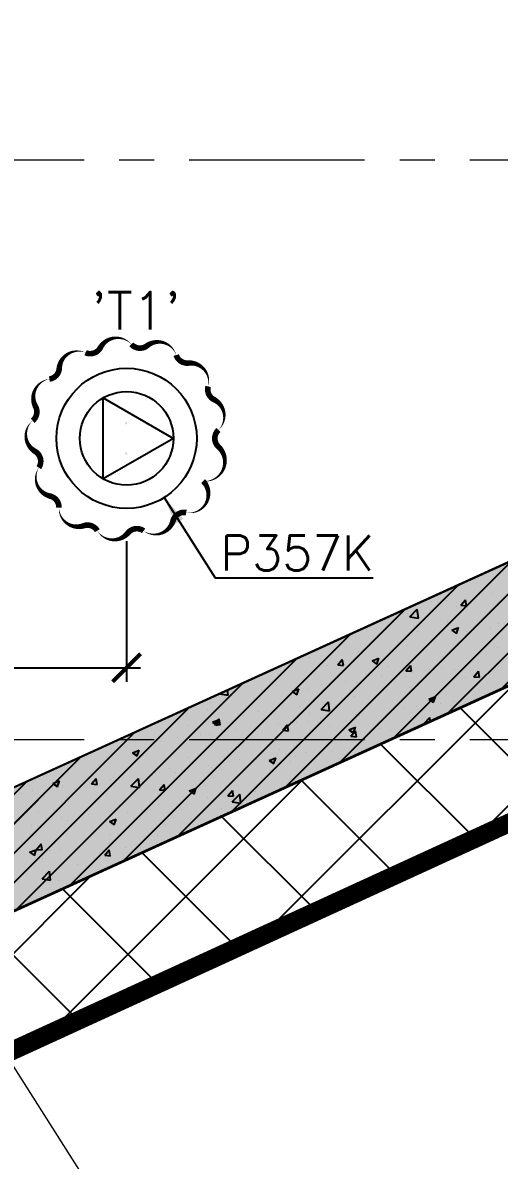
# Model space of a CAD drawing. Header units: millimetres. Extents: x -346728 to 1320345, y -537202 to -385966.
# Drawn here: x 200078 to 205174, y -489444 to -477275 of the extents above; entities that cross this region are included whole.
import ezdxf
from ezdxf.xclip import XClip

# ---------------------------------------------------------------- set-up
doc = ezdxf.new("R2010")
doc.units = ezdxf.units.MM
doc.header["$LTSCALE"] = 100
doc.header["$XCLIPFRAME"] = 2
doc.linetypes.add('DASHED2', pattern=[0.375, 0.25, -0.125])
doc.linetypes.add('X1326_GLB$0$CENTER', pattern=[2, 1.25, -0.25, 0.25, -0.25])
for name, color, linetype, lineweight in [('0 T TEXT', 7, 'Continuous', 13), ('L.DUONG', 234, 'Continuous', 15), ('LINE', 7, 'Continuous', 13), ('X1326_GLB$0$A-tim', 8, 'X1326_GLB$0$CENTER', 9)]:
    doc.layers.add(name, color=color, linetype=linetype, lineweight=lineweight)
doc.layers.add('CL load', color=1, linetype='Continuous', plot=False)
for name, color, linetype in [('hach', 253, 'Continuous'), ('PILE MARK', 8, 'Continuous'), ('PL', 3, 'Continuous'), ('PLT', 6, 'Continuous'), ('W2', 4, 'Continuous'), ('XR_1326_csPL$0$hach', 253, 'Continuous'), ('XR_1326_csPL$0$W2', 4, 'Continuous')]:
    doc.layers.add(name, color=color, linetype=linetype)
doc.styles.add('simplex', font='simplex.shx')
doc.linetypes.add('FENCELINE2', pattern='A,0.25,-0.1,[132,ltypeshp.shx,S=0.1,R=0,X=-0.1,Y=0],-0.1,1', length=1.45)
doc.dimstyles.new('100', dxfattribs={"dimscale": 150, "dimtxt": 2.5, "dimasz": 2, "dimexe": 1, "dimexo": 1, "dimgap": 1, "dimtad": 1, "dimdec": 0, "dimzin": 0, "dimdsep": 46, "dimtxsty": 'simplex', "dimblk": 'ARCHTICK', "dimcen": 1, "dimdle": 1, "dimclrd": 256, "dimclre": 256, "dimclrt": 6, "dimadec": 0, "dimazin": 0, "dimtfac": 1, "dimtdec": 0, "dimtix": 1, "dimtmove": 2, "dimatfit": 3, "dimfxl": 1, "dimtolj": 1, "dimtzin": 0, "dimarcsym": 0})

# ---------------------------------------------------------------- blocks, each defined once
blk = doc.blocks.new('_ArchTick')
at = {"color": 0, "linetype": 'ByBlock', "const_width": 0.15}
blk.add_lwpolyline([(-0.5, -0.5), (0.5, 0.5)], dxfattribs=at)
blk = doc.blocks.new('*D518')
at = {"layer": 'CL load', "lineweight": -2, "transparency": 16777216}
for p, q in [((197439, -482822), (197439, -484325)), ((201189, -482822), (201189, -484325)), ((197289, -484175), (201339, -484175))]:
    blk.add_line(p, q, dxfattribs=at)
at = {"layer": 'DEFPOINTS', "color": 0, "transparency": 16777216}
for p in [(197439, -482672), (201189, -482672), (201189, -484175)]:
    blk.add_point(p, dxfattribs=at)
at = {"layer": 'CL load', "lineweight": -2, "transparency": 16777216, "xscale": 300, "yscale": 300, "zscale": 300, "rotation": 180}
blk.add_blockref('_ArchTick', (197439, -484175), dxfattribs=at)
at = {"layer": 'CL load', "lineweight": -2, "transparency": 16777216, "xscale": 300, "yscale": 300, "zscale": 300}
blk.add_blockref('_ArchTick', (201189, -484175), dxfattribs=at)
at = {"layer": 'CL load', "color": 6, "transparency": 16777216, "insert": (199314, -483838), "char_height": 375, "attachment_point": 5, "style": 'simplex'}
blk.add_mtext('\\A1;3750', dxfattribs=at)
blk = doc.blocks.new('LVL-KHUNGTEN')
blk.add_lwpolyline([(61072.9, 41092.8), (119123.5, 41092.8), (119123.5, 61.9), (61072.9, 61.9)], close=True)
blk = doc.blocks.new('mb duong hh')
at = {"layer": '0 T TEXT', "color": 8, "linetype": 'DASHED2', "ltscale": 300}
blk.add_lwpolyline([(75940, 34596), (80501, 41668), (80491, 88861), (75484, 93868), (-20031, 93860), (-33610, 75885), (-26182, 55955), (-6300, 2612), (0, 0)], close=True, dxfattribs=at)
at = {"layer": 'LINE', "color": 252, "lineweight": 9}
blk.add_lwpolyline([(14977, 101049), (-7702, 101358), (-14927, 101246), (-29449, 100943), (-35818, 99008), (-40020, 95429), (-42101, 92117), (-42609, 87567), (-42104, 81482), (-40823, 74903), (-34507, 57500), (-12505, -1540), (-11062, -5026), (-1334, -3647), (4526, -1388), (38515, 14361), (36944, 16828)], dxfattribs=at)
blk = doc.blocks.new('MB HANG RAO TAM')
h = blk.add_hatch()
h.set_pattern_fill('ANSI37', color=8, scale=7000, style=0)
h.set_pattern_definition([(45, (527887.4, 631399.9), (-618.7184, 618.7184), []), (135, (527887.4, 631399.9), (-618.7184, -618.7184), [])])
h.paths.add_polyline_path([(89794, 74797), (94796, 69797), (94804, 22611), (90246, 15544), (52523, -1634), (34324, -9922), (14325, -19029), (8025, -16417), (-19267, 56832), (-5688, 74797), (41806, 74797), (65797, 74797)], flags=16)
h.paths.add_polyline_path([(-17293, 40146), (-15160, 40938), (-12777, 34516), (-15127, 33730), (-10493, 20001), (4784, -19373), (12548, -21453), (91490, 14752), (95488, 20874), (95620, 46027), (95770, 74597), (91825, 78101), (52350, 76926), (14008, 75822), (-9259, 75871), (-23844, 71027), (-24251, 60760)])
at = {"layer": 'L.DUONG', "color": 94, "linetype": 'FENCELINE2', "ltscale": 25, "const_width": 200, "elevation": 7850}
blk.add_lwpolyline([(13898, 75822), (14369, 75824), (20809, 75968), (32497, 76335), (48850, 76822), (75776, 77623), (91825, 78101), (95770, 74597), (95712, 63657), (95684, 58344), (95610, 44235), (95553, 33268), (95488, 20874), (91490, 14752), (75806, 7559), (49624, -4449), (26632, -14994), (12548, -21453), (4784, -19373), (0, -7161), (-6626, 9890)], dxfattribs=at)
at = {"layer": 'XR_1326_csPL$0$W2', "color": 7, "ltscale": 0.5, "elevation": 0}
blk.add_lwpolyline([(8025, -16417), (14325, -19029), (90246, 15544), (94804, 22611), (94796, 69797), (89794, 74797), (-5688, 74797), (-19267, 56832)], close=True, dxfattribs=at)

msp = doc.modelspace()

# ---------------------------------------------------------------- hatches: boundary and pattern name
at = {"ltscale": 0.1}
h = msp.add_hatch(color=6, dxfattribs=at)
h.dxf.hatch_style = 1
h.paths.add_polyline_path([(201203.1, -481550.4), (201174.3, -481550.4), (201174.3, -481579.2)])
h.paths.add_polyline_path([(201174.3, -481864), (201174.3, -481892.8), (201203.1, -481892.8)])
at = {"layer": 'hach'}
h = msp.add_hatch(dxfattribs=at)
h.set_pattern_fill('ANSI31', color=256, scale=70)
h.set_pattern_definition([(45, (121918.56, -508591.22), (-157.15448, 157.15448), [])])
h.paths.add_polyline_path([(142200.7, -410142.2), (128621.2, -428107.5), (155914.1, -501359), (162214.1, -503970.9), (238136.4, -469396.6), (242695.2, -462329.4), (242687.2, -415142.7), (237685.1, -410142.2)])
h.paths.add_polyline_path([(142797.9, -411342.2), (129975.7, -428305.7), (156856.2, -500450.6), (162191.6, -502662.6), (237318.8, -468450.4), (241495.1, -461976.1), (241487, -415639.4), (237188.2, -411342.2)], flags=16)
h = msp.add_hatch(dxfattribs=at)
h.set_pattern_fill('AR-CONC', color=256, scale=4)
h.set_pattern_definition([(50, (121918.56, -508591.2), (728.7387, -63.7563), [76.2, -838.2]), (355, (121918.56, -508591.2), (-140.9737, 764.2274), [60.96, -670.5623]), (100.45144, (121979.3, -508596.54), (587.765, 700.471), [64.76, -712.361]), (46.1842, (121918.6, -508388), (1084.316, -168.1693), [114.3, -1257.3]), (96.63556, (122008.9, -508402), (949.6165, 989.7045), [97.14, -1068.5424]), (351.18415, (121918.6, -508388), (949.6165, 989.7045), [91.44, -1005.839]), (21, (122020.16, -508438.8), (606.4576, -409.0608), [76.2, -838.2]), (326, (122020.16, -508438.8), (247.208, 736.752), [60.96, -670.56]), (71.45144, (122070.7, -508472.9), (853.6657, 327.691), [64.76, -712.3598]), (37.5, (121918.56, -508591.22), (12.3544, 338.22016), [0, -662.432, 0, -680.72, 0, -673.1]), (7.5, (121918.56, -508591.22), (267.27865, 400.7223), [0, -388.112, 0, -647.192, 0, -256.54]), (327.5, (121692, -508591.22), (542.3624, -22.91498), [0, -254, 0, -792.48, 0, -1051.56]), (317.5, (121590.4, -508591.2), (592.5167, 101.706), [0, -330.2, 0, -526.288, 0, -746.76])])
h.paths.add_polyline_path([(142200.7, -410142.2), (128621.2, -428107.5), (155914.1, -501359), (162214.1, -503970.9), (238136.4, -469396.6), (242695.2, -462329.4), (242687.2, -415142.7), (237685.1, -410142.2)])
h.paths.add_polyline_path([(142797.9, -411342.2), (129975.7, -428305.7), (156856.2, -500450.6), (162191.6, -502662.6), (237318.8, -468450.4), (241495.1, -461976.1), (241487, -415639.4), (237188.2, -411342.2)], flags=16)

# ---------------------------------------------------------------- linework, layer by layer
at = {"color": 6, "elevation": -2718.3}
msp.add_lwpolyline([(202170.8, -481631.8, 0, 60, 0.5205671), (202124.1, -481307.3, 60, 60, -0.3534527), (202060.5, -481166.2, 0, 60, 0.5205671), (201848.1, -480915.9, 60, 60, -0.3534915), (201719.1, -480830.2, 0, 60, 0.5205671), (201406.3, -480731.3, 60, 60, -0.3944899), (201239, -480714.9, 0, 60, 0.520567), (200908.1, -480751.6, 60, 60, -0.3907151), (200749.9, -480805, 0, 60, 0.520567), (200468.6, -480973.9, 60, 60, -0.3534934), (200363, -481087.2, 0, 60, 0.5205671), (200214.5, -481379.9, 60, 60, -0.3571345), (200184.2, -481533, 0, 60, 0.520567), (200209.9, -481860.7, 60, 60, -0.4289707), (200250.2, -482034.6, 0, 60, 0.520567), (200371, -482339.4, 60, 60, -0.3534582), (200465.6, -482461.9, 0, 60, 0.520567), (200730.3, -482656, 60, 60, -0.3534893), (200875.6, -482709.4, 0, 60, 0.5205671), (201202.8, -482733, 60, 60, -0.3982747), (201370.8, -482711, 0, 60, 0.520567), (201685.4, -482602.6, 60, 60, -0.3869502), (201826.5, -482515.5, 0, 60, 0.7314349), (202007.1, -482179.2, 0, 60, 0.7206829), (202171.7, -481812.2, 60, 60, -0.4358983)], format="xyseb", close=True, dxfattribs=at)
at = {"layer": 'PL', "elevation": -1404.9}
msp.add_lwpolyline([(200938.7, -482154.6), (200938.7, -481288.6), (201688.7, -481721.6)], close=True, dxfattribs=at)
msp.add_lwpolyline([(200938.7, -482154.6), (200938.7, -481288.6), (201688.7, -481721.6)], close=True, dxfattribs=at)
at = {"layer": 'PL'}
for radius in [750, 750, 500, 500]:
    msp.add_circle((201188.7, -481721.6, -1404.9), radius, dxfattribs=at)
at = {"layer": 'W2', "ltscale": 0.5, "elevation": -1404.9}
for points in [[(142200.7, -410142.2), (128621.2, -428107.5), (155914.1, -501359), (162214.1, -503970.9), (238136.4, -469396.6), (242695.2, -462329.4), (242686.9, -415142.1), (237685.1, -410142.2)], [(142797.9, -411342.2), (129975.7, -428305.7), (156856.2, -500450.6), (162191.6, -502662.6), (237318.8, -468450.4), (241495.1, -461976.1), (241487, -415639.4), (237188.2, -411342.2)]]:
    msp.add_lwpolyline(points, close=True, dxfattribs=at)
at = {"layer": 'X1326_GLB$0$A-tim', "ltscale": 15}
for p, q in [((120859.5, -478741.8, -1404.9), (255546, -478741.8, -1404.9)), ((120859.5, -484941.8, -1404.9), (255546, -484941.8, -1404.9))]:
    msp.add_line(p, q, dxfattribs=at)
at = {"layer": 'XR_1326_csPL$0$hach', "color": 250}
for p, q in [((204630.8, -484654.7, -1404.9), (207051.9, -482233.6, -1404.9)), ((204053.7, -484917.6, -1404.9), (206474.8, -482496.4, -1404.9)), ((203476.6, -485180.4, -1404.9), (205897.7, -482759.3, -1404.9)), ((202899.4, -485443.2, -1404.9), (205320.6, -483022.1, -1404.9)), ((202322.3, -485706, -1404.9), (204743.4, -483284.9, -1404.9)), ((204608.6, -483453.8, -1404.9), (204608.6, -483453.8, -1404.9)), ((204762.8, -483507.7, -1404.9), (204811.8, -483449.3, -1404.9)), ((204823.4, -483513.1, -1404.9), (204811.6, -483449.4, -1404.9)), ((205093.2, -483385.2, -1404.9), (205093.2, -483385.2, -1404.9)), ((201745.2, -485968.8, -1404.9), (204166.3, -483547.7, -1404.9)), ((204218.8, -483631.7, -1404.9), (204297.9, -483549.3, -1404.9)), ((204309.1, -483645.8, -1404.9), (204297.9, -483549.3, -1404.9)), ((204451.6, -483469.7, -1404.9), (204451.6, -483469.7, -1404.9)), ((204717.9, -483519.7, -1404.9), (204717.9, -483519.7, -1404.9)), ((204762.8, -483507.7, -1404.9), (204823.5, -483513, -1404.9)), ((204083.3, -483654.4, -1404.9), (204083.3, -483654.4, -1404.9)), ((204190.2, -483595.8, -1404.9), (204190.2, -483595.8, -1404.9)), ((204218.7, -483631.7, -1404.9), (204309.1, -483645.7, -1404.9)), ((204625.7, -483677.3, -1404.9), (204625.7, -483677.3, -1404.9)), ((205168, -483700.2, -1404.9), (205168, -483700.2, -1404.9)), ((201168, -486231.7, -1404.9), (203589.2, -483810.5, -1404.9)), ((203755.2, -483767.9, -1404.9), (203755.2, -483767.9, -1404.9)), ((204297.5, -483790.8, -1404.9), (204297.5, -483790.8, -1404.9)), ((204667.4, -483774, -1404.9), (204718, -483808.1, -1404.9)), ((204667.5, -483773.9, -1404.9), (204738.6, -483746.6, -1404.9)), ((204718, -483808.1, -1404.9), (204738.6, -483746.7, -1404.9)), ((204826, -483786, -1404.9), (204826, -483786, -1404.9)), ((204839.9, -483813.8, -1404.9), (204839.9, -483813.8, -1404.9)), ((205080.3, -483752.5, -1404.9), (205080.3, -483752.5, -1404.9)), ((203545.2, -483954.6, -1404.9), (203545.2, -483954.6, -1404.9)), ((203799.5, -483921.1, -1404.9), (203799.5, -483921.1, -1404.9)), ((204177.8, -483934.1, -1404.9), (204177.8, -483934.1, -1404.9)), ((204184.3, -483870.4, -1404.9), (204184.3, -483870.4, -1404.9)), ((204705.5, -483857.9, -1404.9), (204705.5, -483857.9, -1404.9)), ((200590.9, -486494.5, -1404.9), (203012, -484073.3, -1404.9)), ((203143, -484070.6, -1404.9), (203143, -484070.6, -1404.9)), ((203664.7, -483999.1, -1404.9), (203664.7, -483999.1, -1404.9)), ((203813.8, -484101.6, -1404.9), (203884.9, -484074.3, -1404.9)), ((203864.3, -484135.8, -1404.9), (203884.9, -484074.4, -1404.9)), ((204566.7, -484060, -1404.9), (204566.7, -484060, -1404.9)), ((205159.2, -483958.3, -1404.9), (205159.2, -483958.3, -1404.9)), ((203338.8, -484147.9, -1404.9), (203338.8, -484147.9, -1404.9)), ((203446.3, -484144.4, -1404.9), (203495.3, -484086.1, -1404.9)), ((203446.3, -484144.4, -1404.9), (203507, -484149.8, -1404.9)), ((203506.9, -484149.8, -1404.9), (203495.1, -484086.1, -1404.9)), ((203813.8, -484101.7, -1404.9), (203864.3, -484135.8, -1404.9)), ((203881.2, -484170.8, -1404.9), (203881.2, -484170.8, -1404.9)), ((203974.2, -484161.7, -1404.9), (203974.2, -484161.7, -1404.9)), ((204175, -484208.2, -1404.9), (204224, -484149.8, -1404.9)), ((204235.6, -484213.5, -1404.9), (204223.8, -484149.9, -1404.9)), ((204423.5, -484193.7, -1404.9), (204423.5, -484193.7, -1404.9)), ((204558.7, -484186.7, -1404.9), (204558.7, -484186.7, -1404.9)), ((204693.2, -484196.1, -1404.9), (204693.2, -484196.1, -1404.9)), ((204813, -484153.2, -1404.9), (204813, -484153.2, -1404.9)), ((203381.7, -484263.4, -1404.9), (203381.7, -484263.4, -1404.9)), ((203917, -484271.1, -1404.9), (203917, -484271.1, -1404.9)), ((204165.5, -484272.3, -1404.9), (204165.5, -484272.3, -1404.9)), ((204175, -484208.2, -1404.9), (204235.8, -484213.5, -1404.9)), ((204810.1, -484283.1, -1404.9), (204810.1, -484283.1, -1404.9)), ((204903.8, -484271.9, -1404.9), (204952.8, -484213.6, -1404.9)), ((204903.8, -484272, -1404.9), (204964.5, -484277.3, -1404.9)), ((204964.3, -484277.3, -1404.9), (204952.6, -484213.6, -1404.9)), ((204965.9, -484216.6, -1404.9), (204965.9, -484216.6, -1404.9)), ((200013.8, -486757.3, -1404.9), (202434.9, -484336.2, -1404.9)), ((202275.2, -484467.3, -1404.9), (202268.7, -484411.9, -1404.9)), ((202636.2, -484439.8, -1404.9), (202636.2, -484439.8, -1404.9)), ((202789.1, -484365.1, -1404.9), (202789.1, -484365.1, -1404.9)), ((202960.1, -484429.3, -1404.9), (203031.3, -484402, -1404.9)), ((202960.1, -484429.4, -1404.9), (203010.6, -484463.5, -1404.9)), ((203010.6, -484463.5, -1404.9), (203031.2, -484402.1, -1404.9)), ((203130.7, -484408.9, -1404.9), (203130.7, -484408.9, -1404.9)), ((203277.9, -484355.3, -1404.9), (203277.9, -484355.3, -1404.9)), ((203532.2, -484321.8, -1404.9), (203532.2, -484321.8, -1404.9)), ((203652.3, -484337.3, -1404.9), (203652.3, -484337.3, -1404.9)), ((204217.6, -484384.8, -1404.9), (204217.6, -484384.8, -1404.9)), ((202089.8, -484550.1, -1404.9), (202089.8, -484550.1, -1404.9)), ((202184.8, -484453.3, -1404.9), (202190.3, -484447.6, -1404.9)), ((202184.8, -484453.2, -1404.9), (202275.2, -484467.2, -1404.9)), ((202196.6, -484466.8, -1404.9), (202196.6, -484466.8, -1404.9)), ((202251.4, -484490.4, -1404.9), (202251.4, -484490.4, -1404.9)), ((202603, -484485, -1404.9), (202603, -484485, -1404.9)), ((203269.1, -484621.4, -1404.9), (203348.3, -484539, -1404.9)), ((203359.5, -484635.5, -1404.9), (203348.2, -484539, -1404.9)), ((203625.1, -484486.5, -1404.9), (203625.1, -484486.5, -1404.9)), ((204420.2, -484510.7, -1404.9), (204470.8, -484544.8, -1404.9)), ((204420.3, -484510.7, -1404.9), (204491.4, -484483.4, -1404.9)), ((204470.8, -484544.8, -1404.9), (204491.4, -484483.4, -1404.9)), ((204545.7, -484553.9, -1404.9), (204545.7, -484553.9, -1404.9)), ((204680.8, -484534.3, -1404.9), (204680.8, -484534.3, -1404.9)), ((204930.5, -484503.3, -1404.9), (204930.5, -484503.3, -1404.9)), ((199436.7, -487020.1, -1404.9), (201857.8, -484599, -1404.9)), ((202056.2, -484621.2, -1404.9), (202056.2, -484621.2, -1404.9)), ((202598.6, -484644.1, -1404.9), (202598.6, -484644.1, -1404.9)), ((203032.6, -484588.2, -1404.9), (203032.6, -484588.2, -1404.9)), ((203141, -484667.1, -1404.9), (203141, -484667.1, -1404.9)), ((203269.1, -484621.4, -1404.9), (203359.5, -484635.4, -1404.9)), ((203640, -484675.5, -1404.9), (203640, -484675.5, -1404.9)), ((203649.7, -484671.9, -1404.9), (203649.7, -484671.9, -1404.9)), ((204153.1, -484610.5, -1404.9), (204153.1, -484610.5, -1404.9)), ((204291.4, -484587.4, -1404.9), (204291.4, -484587.4, -1404.9)), ((201728.1, -484734.8, -1404.9), (201728.1, -484734.8, -1404.9)), ((201847.6, -484791.6, -1404.9), (201847.6, -484791.6, -1404.9)), ((202106.4, -484757.1, -1404.9), (202157, -484791.1, -1404.9)), ((202106.5, -484757, -1404.9), (202177.6, -484729.7, -1404.9)), ((202129.8, -484781.1, -1404.9), (202178.8, -484722.8, -1404.9)), ((202129.8, -484781.2, -1404.9), (202190.5, -484786.5, -1404.9)), ((202157, -484791.1, -1404.9), (202177.6, -484729.8, -1404.9)), ((202190.4, -484786.5, -1404.9), (202178.6, -484722.8, -1404.9)), ((202270.5, -484757.7, -1404.9), (202270.5, -484757.7, -1404.9)), ((202440.1, -484689.9, -1404.9), (202440.1, -484689.9, -1404.9)), ((202812.8, -484780.6, -1404.9), (202812.8, -484780.6, -1404.9)), ((202858.5, -484844.9, -1404.9), (202907.5, -484786.5, -1404.9)), ((202919.1, -484850.3, -1404.9), (202907.3, -484786.6, -1404.9)), ((203010.6, -484756, -1404.9), (203010.6, -484756, -1404.9)), ((203118.3, -484747.1, -1404.9), (203118.3, -484747.1, -1404.9)), ((203264.9, -484722.5, -1404.9), (203264.9, -484722.5, -1404.9)), ((203355.2, -484803.5, -1404.9), (203355.2, -484803.5, -1404.9)), ((203683.3, -484690, -1404.9), (203683.3, -484690, -1404.9)), ((204225.7, -484712.9, -1404.9), (204225.7, -484712.9, -1404.9)), ((204368, -484774.4, -1404.9), (204432.6, -484707.1, -1404.9)), ((204436.7, -484743.1, -1404.9), (204432.6, -484707.1, -1404.9)), ((198859.5, -487282.9, -1404.9), (201280.7, -484861.8, -1404.9)), ((201255, -484893.3, -1404.9), (201255, -484893.3, -1404.9)), ((201729.8, -484924.6, -1404.9), (201729.8, -484924.6, -1404.9)), ((201984.2, -484891.1, -1404.9), (201984.2, -484891.1, -1404.9)), ((202077.4, -484888.3, -1404.9), (202077.4, -484888.3, -1404.9)), ((202368.9, -484840.5, -1404.9), (202368.9, -484840.5, -1404.9)), ((202590.6, -484823.3, -1404.9), (202590.6, -484823.3, -1404.9)), ((202858.5, -484844.9, -1404.9), (202919.3, -484850.2, -1404.9)), ((203566.6, -484838.4, -1404.9), (203637.7, -484811.1, -1404.9)), ((203566.6, -484838.4, -1404.9), (203617.1, -484872.5, -1404.9)), ((203587.3, -484908.7, -1404.9), (203636.3, -484850.3, -1404.9)), ((203587.3, -484908.7, -1404.9), (203648, -484914, -1404.9)), ((203617.1, -484872.5, -1404.9), (203637.7, -484811.1, -1404.9)), ((203647.8, -484914, -1404.9), (203636.1, -484850.3, -1404.9)), ((203897.5, -484826.5, -1404.9), (203897.5, -484826.5, -1404.9)), ((204013.1, -484842, -1404.9), (204013.1, -484842, -1404.9)), ((201028.1, -485036, -1404.9), (201028.1, -485036, -1404.9)), ((201088.2, -485009.1, -1404.9), (201088.2, -485009.1, -1404.9)), ((201555.8, -484959.8, -1404.9), (201555.8, -484959.8, -1404.9)), ((202828.1, -485045.4, -1404.9), (202828.1, -485045.4, -1404.9)), ((203420.6, -484943.7, -1404.9), (203420.6, -484943.7, -1404.9)), ((203627.6, -485013.8, -1404.9), (203627.6, -485013.8, -1404.9)), ((198282.4, -487545.8, -1404.9), (200703.5, -485124.6, -1404.9)), ((201252.8, -485084.7, -1404.9), (201323.9, -485057.4, -1404.9)), ((201252.8, -485084.8, -1404.9), (201303.3, -485118.8, -1404.9)), ((201303.3, -485118.8, -1404.9), (201323.9, -485057.4, -1404.9)), ((201311.7, -485114.8, -1404.9), (201311.7, -485114.8, -1404.9)), ((201854.1, -485137.7, -1404.9), (201854.1, -485137.7, -1404.9)), ((202235.6, -485147.1, -1404.9), (202235.6, -485147.1, -1404.9)), ((202396.5, -485160.6, -1404.9), (202396.5, -485160.6, -1404.9)), ((202578.2, -485161.5, -1404.9), (202578.2, -485161.5, -1404.9)), ((202712.9, -485166.1, -1404.9), (202784.1, -485138.8, -1404.9)), ((202712.9, -485166.1, -1404.9), (202763.4, -485200.2, -1404.9)), ((202743.3, -485156.7, -1404.9), (202743.3, -485156.7, -1404.9)), ((202763.4, -485200.2, -1404.9), (202784, -485138.8, -1404.9)), ((202997.7, -485123.3, -1404.9), (202997.7, -485123.3, -1404.9)), ((203105.9, -485085.3, -1404.9), (203105.9, -485085.3, -1404.9)), ((203382.5, -485072.6, -1404.9), (203382.5, -485072.6, -1404.9)), ((201643.1, -485248.9, -1404.9), (201643.1, -485248.9, -1404.9)), ((201716.9, -485291.9, -1404.9), (201716.9, -485291.9, -1404.9)), ((202065.1, -485226.5, -1404.9), (202065.1, -485226.5, -1404.9)), ((202101.7, -485241.2, -1404.9), (202101.7, -485241.2, -1404.9)), ((202938.8, -485183.5, -1404.9), (202938.8, -485183.5, -1404.9)), ((197705.3, -487808.6, -1404.9), (200126.4, -485387.4, -1404.9)), ((200399.1, -485412.4, -1404.9), (200470.3, -485385.1, -1404.9)), ((200399.1, -485412.4, -1404.9), (200449.6, -485446.5, -1404.9)), ((200449.6, -485446.5, -1404.9), (200470.2, -485385.1, -1404.9)), ((200813.3, -485417.9, -1404.9), (200862.3, -485359.5, -1404.9)), ((200820.9, -485409.8, -1404.9), (200820.9, -485409.8, -1404.9)), ((200873.9, -485423.2, -1404.9), (200862.1, -485359.5, -1404.9)), ((201015.7, -485374.2, -1404.9), (201015.7, -485374.2, -1404.9)), ((201050.5, -485350.6, -1404.9), (201050.5, -485350.6, -1404.9)), ((201235.2, -485443, -1404.9), (201314.3, -485360.5, -1404.9)), ((201325.5, -485457, -1404.9), (201314.3, -485360.5, -1404.9)), ((201462.5, -485325.4, -1404.9), (201462.5, -485325.4, -1404.9)), ((201543.4, -485298.1, -1404.9), (201543.4, -485298.1, -1404.9)), ((200181.7, -485494, -1404.9), (200181.7, -485494, -1404.9)), ((200436.1, -485460.5, -1404.9), (200436.1, -485460.5, -1404.9)), ((200458, -485452.3, -1404.9), (200458, -485452.3, -1404.9)), ((200502.5, -485439.3, -1404.9), (200502.5, -485439.3, -1404.9)), ((200813.3, -485417.9, -1404.9), (200874, -485423.2, -1404.9)), ((201235.2, -485442.9, -1404.9), (201325.5, -485456.9, -1404.9)), ((201542, -485481.6, -1404.9), (201591, -485423.2, -1404.9)), ((201542, -485481.6, -1404.9), (201602.8, -485486.9, -1404.9)), ((201602.6, -485487, -1404.9), (201590.8, -485423.3, -1404.9)), ((201859.2, -485493.8, -1404.9), (201909.8, -485527.9, -1404.9)), ((201859.3, -485493.8, -1404.9), (201930.4, -485466.5, -1404.9)), ((201909.8, -485527.9, -1404.9), (201930.4, -485466.5, -1404.9)), ((202270.8, -485545.4, -1404.9), (202319.8, -485487, -1404.9)), ((202319.5, -485611.1, -1404.9), (202398.7, -485528.7, -1404.9)), ((202331.3, -485550.7, -1404.9), (202319.6, -485487, -1404.9)), ((202409.9, -485625.2, -1404.9), (202398.6, -485528.7, -1404.9)), ((202565.9, -485499.7, -1404.9), (202565.9, -485499.7, -1404.9)), ((200571.5, -485611, -1404.9), (200571.5, -485611, -1404.9)), ((201113.9, -485633.9, -1404.9), (201113.9, -485633.9, -1404.9)), ((201531.1, -485636.3, -1404.9), (201531.1, -485636.3, -1404.9)), ((201656.3, -485656.9, -1404.9), (201656.3, -485656.9, -1404.9)), ((201834.4, -485641.9, -1404.9), (201834.4, -485641.9, -1404.9)), ((202052.7, -485564.7, -1404.9), (202052.7, -485564.7, -1404.9)), ((202270.8, -485545.4, -1404.9), (202331.5, -485550.7, -1404.9)), ((202319.5, -485611.1, -1404.9), (202409.9, -485625.1, -1404.9)), ((202476, -485557.5, -1404.9), (202476, -485557.5, -1404.9)), ((200243.4, -485724.6, -1404.9), (200243.4, -485724.6, -1404.9)), ((200490.2, -485777.5, -1404.9), (200490.2, -485777.5, -1404.9)), ((200785.7, -485747.5, -1404.9), (200785.7, -485747.5, -1404.9)), ((201003.4, -485712.5, -1404.9), (201003.4, -485712.5, -1404.9)), ((201195.3, -485726.1, -1404.9), (201195.3, -485726.1, -1404.9)), ((201328.1, -485770.4, -1404.9), (201328.1, -485770.4, -1404.9)), ((201449.6, -485692.6, -1404.9), (201449.6, -485692.6, -1404.9)), ((202193.6, -485753.4, -1404.9), (202193.6, -485753.4, -1404.9)), ((202198.6, -485679.8, -1404.9), (202198.6, -485679.8, -1404.9)), ((200168.8, -485861.2, -1404.9), (200168.8, -485861.2, -1404.9)), ((200553.6, -485810.6, -1404.9), (200553.6, -485810.6, -1404.9)), ((201005.6, -485821.5, -1404.9), (201076.7, -485794.1, -1404.9)), ((201005.6, -485821.5, -1404.9), (201056.1, -485855.6, -1404.9)), ((201056.1, -485855.6, -1404.9), (201076.7, -485794.2, -1404.9)), ((201601.1, -485855.1, -1404.9), (201601.1, -485855.1, -1404.9)), ((201870.5, -485793.3, -1404.9), (201870.5, -485793.3, -1404.9)), ((201008.6, -485956.8, -1404.9), (201008.6, -485956.8, -1404.9)), ((201518.7, -485974.5, -1404.9), (201518.7, -485974.5, -1404.9)), ((200151.9, -486149.1, -1404.9), (200223.1, -486121.8, -1404.9)), ((200202.4, -486183.3, -1404.9), (200223, -486121.9, -1404.9)), ((200225.5, -486118.3, -1404.9), (200274.5, -486060, -1404.9)), ((200225.5, -486118.3, -1404.9), (200286.3, -486123.7, -1404.9)), ((200286.1, -486123.7, -1404.9), (200274.3, -486060, -1404.9)), ((200369.4, -486127.5, -1404.9), (200369.4, -486127.5, -1404.9)), ((200416.1, -486058.5, -1404.9), (200416.1, -486058.5, -1404.9)), ((200477.8, -486115.7, -1404.9), (200477.8, -486115.7, -1404.9)), ((200928, -486126.8, -1404.9), (200928, -486126.8, -1404.9)), ((200954.3, -486182.1, -1404.9), (201003.3, -486123.7, -1404.9)), ((200991, -486050.7, -1404.9), (200991, -486050.7, -1404.9)), ((201014.8, -486187.4, -1404.9), (201003.1, -486123.8, -1404.9)), ((201182.3, -486093.3, -1404.9), (201182.3, -486093.3, -1404.9)), ((201567.1, -486042.7, -1404.9), (201567.1, -486042.7, -1404.9)), ((200151.9, -486149.2, -1404.9), (200202.4, -486183.3, -1404.9)), ((200286.3, -486211.3, -1404.9), (200286.3, -486211.3, -1404.9)), ((200911.8, -486150.4, -1404.9), (200911.8, -486150.4, -1404.9)), ((200954.3, -486182.1, -1404.9), (201015, -486187.4, -1404.9)), ((201252, -486179.8, -1404.9), (201252, -486179.8, -1404.9)), ((200285.6, -486432.7, -1404.9), (200364.7, -486350.2, -1404.9)), ((200375.9, -486446.7, -1404.9), (200364.7, -486350.2, -1404.9)), ((200659.5, -486281.6, -1404.9), (200659.5, -486281.6, -1404.9)), ((200285.6, -486432.6, -1404.9), (200375.9, -486446.6, -1404.9)), ((200465.5, -486453.9, -1404.9), (200465.5, -486453.9, -1404.9)), ((200171.5, -486646.6, -1404.9), (200171.5, -486646.6, -1404.9))]:
    msp.add_line(p, q, dxfattribs=at)
at = {"layer": 'XR_1326_csPL$0$W2', "color": 7, "ltscale": 0.5}
for p, q in [((162191.6, -502662.6, -1404.9), (237318.8, -468450.4, -1404.9)), ((162214.1, -503970.9, -1404.9), (238136.4, -469396.6, -1404.9))]:
    msp.add_line(p, q, dxfattribs=at)

# ---------------------------------------------------------------- block references
at = {"extrusion": (0.00597, -2.28885e-18, 0.999982), "xscale": 3.385207865094198, "yscale": 3.385207865094198, "zscale": 3.385207865094198}
msp.add_blockref('LVL-KHUNGTEN', (-107243.5, -525073.6, -287.1), dxfattribs=at)
ref = msp.add_blockref('mb duong hh', (162214.1, -503978, 0))
XClip(ref).set_block_clipping_path([(-58962.6888090824, -15358.4345334051), (108047.3313388755, 114603.0144500207)])

# ---------------------------------------------------------------- texts
at = {"layer": 'PILE MARK', "color": 4, "style": 'simplex'}
msp.add_text('P357K', height=375, dxfattribs=at).set_placement((202193.9, -483136.2, -1404.9))
at = {"layer": 'PLT', "style": 'simplex'}
msp.add_text("'T1'", height=400, dxfattribs=at).set_placement((200808.1, -480555.9, -1404.9))

# ---------------------------------------------------------------- dimensions: what is measured, and where the dimension line sits
at = {"layer": 'CL load'}
dim = msp.add_linear_dim(base=(201188.7, -484175.4, -1404.9), p1=(197438.7, -482671.6, -1404.9), p2=(201188.7, -482671.6, -1404.9), dimstyle='100', dxfattribs=at)
dim.commit()
dim.dimension.update_dxf_attribs({"geometry": '*D518', "text_midpoint": (199313.7, -483837.9, -1404.9)})

# ---------------------------------------------------------------- leaders
at = {"layer": 'PILE MARK'}
msp.add_leader([(201590.8, -482354.7, -1404.9), (202136.5, -483213.8, -1404.9), (203825.3, -483213.8, -1404.9)], dimstyle='100', override={"dimgap": 1, "dimtad": 0}, dxfattribs=at)

# ---------------------------------------------------------------- next in the draw order: block references
msp.add_blockref('MB HANG RAO TAM', (147888.6, -484948.9, 0))

doc.saveas('drawing.dxf')
